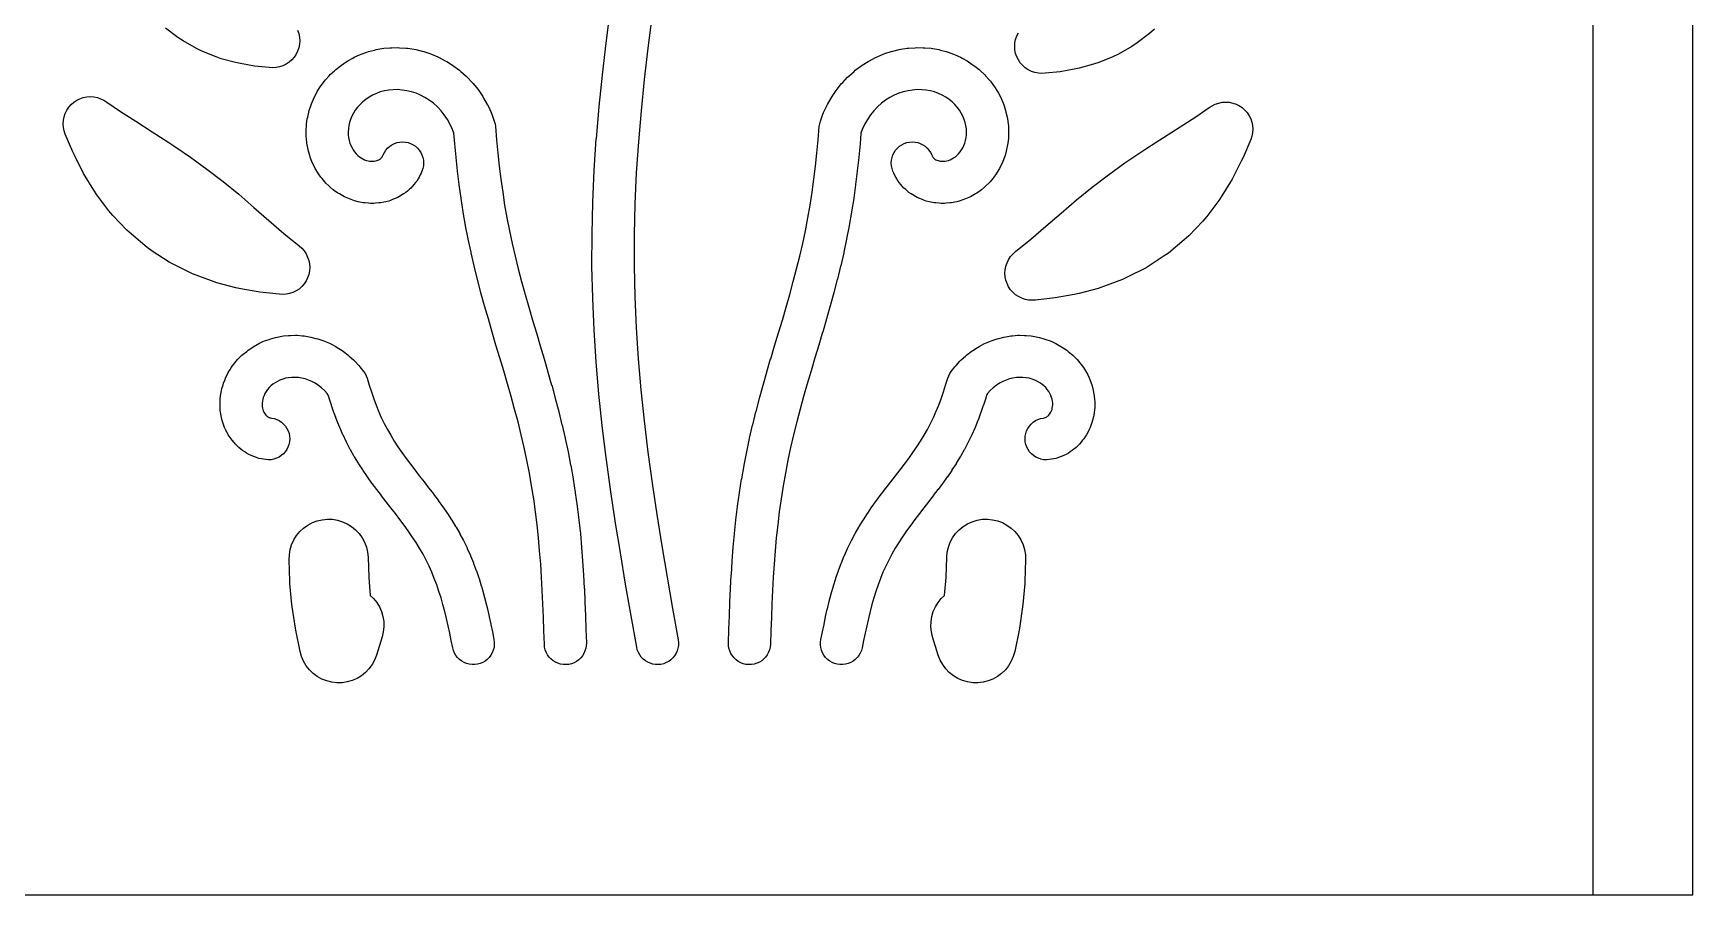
# Model space of a CAD drawing. Header units: inches. Extents: x 0 to 42.2, y -1.9 to 14.
# Drawn here: x 29.63 to 42.25, y 0 to 6.55 of the extents above; entities that cross this region are included whole.
import ezdxf

# ---------------------------------------------------------------- set-up
doc = ezdxf.new("R2010")
doc.units = ezdxf.units.IN
doc.header["$MEASUREMENT"] = 0
for name, color, linetype in [('CUT_INSIDE', 5, 'Continuous'), ('CUT_OUTSIDE', 1, 'Continuous'), ('POCKET_0.375', 4, 'Continuous')]:
    doc.layers.add(name, color=color, linetype=linetype)

msp = doc.modelspace()

# ---------------------------------------------------------------- linework, layer by layer
at = {"layer": 'CUT_INSIDE'}
for points in [[(34.332, 6.673), (34.302, 6.436), (34.274, 6.199), (34.25, 5.962), (34.23, 5.726), (34.214, 5.49), (34.203, 5.254), (34.198, 5.018), (34.197, 4.782), (34.202, 4.547), (34.213, 4.311), (34.228, 4.075), (34.248, 3.839), (34.273, 3.603), (34.302, 3.366), (34.335, 3.129), (34.37, 2.891), (34.408, 2.654), (34.449, 2.415), (34.49, 2.177), (34.532, 1.938), (34.535, 1.917), (34.534, 1.896), (34.531, 1.875), (34.525, 1.855), (34.517, 1.836), (34.506, 1.818), (34.493, 1.802), (34.478, 1.787), (34.461, 1.775), (34.442, 1.765), (34.423, 1.757), (34.402, 1.752), (34.382, 1.75), (34.361, 1.751), (34.34, 1.754), (34.32, 1.76), (34.301, 1.768), (34.283, 1.779), (34.267, 1.792), (34.252, 1.807), (34.24, 1.824), (34.23, 1.842), (34.222, 1.862), (34.217, 1.882), (34.175, 2.121), (34.175, 2.122), (34.133, 2.361), (34.133, 2.362), (34.093, 2.601), (34.093, 2.602), (34.054, 2.842), (34.054, 2.843), (34.018, 3.082), (34.018, 3.084), (33.985, 3.324), (33.985, 3.326), (33.955, 3.565), (33.955, 3.568), (33.93, 3.807), (33.93, 3.81), (33.909, 4.049), (33.909, 4.053), (33.893, 4.292), (33.893, 4.295), (33.883, 4.535), (33.883, 4.538), (33.877, 4.777), (33.877, 4.781), (33.878, 5.02), (33.878, 5.024), (33.883, 5.263), (33.883, 5.267), (33.894, 5.506), (33.895, 5.509), (33.91, 5.748), (33.911, 5.751), (33.931, 5.991), (33.931, 5.993), (33.956, 6.232), (33.956, 6.235), (33.984, 6.474), (33.984, 6.476), (34.015, 6.715)], [(31.638, 6.573), (31.647, 6.548), (31.652, 6.521), (31.654, 6.494), (31.652, 6.467), (31.647, 6.441), (31.638, 6.415), (31.626, 6.391), (31.611, 6.369), (31.594, 6.348), (31.573, 6.331), (31.551, 6.316), (31.527, 6.304), (31.501, 6.295), (31.475, 6.29), (31.448, 6.288), (31.421, 6.29), (31.311, 6.301), (31.204, 6.32), (31.166, 6.328), (31.058, 6.357), (31.018, 6.371), (30.911, 6.414), (30.87, 6.435), (30.768, 6.492), (30.728, 6.519), (30.634, 6.59)], [(38.155, 6.581), (38.118, 6.549), (38.023, 6.477), (37.983, 6.45), (37.881, 6.392), (37.839, 6.372), (37.732, 6.329), (37.691, 6.315), (37.582, 6.285), (37.545, 6.277), (37.437, 6.258), (37.325, 6.246), (37.299, 6.245), (37.272, 6.246), (37.245, 6.252), (37.22, 6.26), (37.195, 6.272), (37.173, 6.287), (37.153, 6.305), (37.135, 6.325), (37.12, 6.348), (37.108, 6.372), (37.099, 6.397), (37.094, 6.424), (37.092, 6.451), (37.094, 6.478), (37.099, 6.504), (37.108, 6.53), (37.12, 6.554)]]:
    msp.add_lwpolyline(points, dxfattribs=at)
for points in [[(33.831, 2.018), (33.835, 1.915), (33.834, 1.894), (33.831, 1.874), (33.824, 1.854), (33.816, 1.835), (33.805, 1.817), (33.792, 1.801), (33.776, 1.786), (33.759, 1.774), (33.741, 1.764), (33.721, 1.757), (33.701, 1.752), (33.68, 1.75), (33.659, 1.751), (33.638, 1.754), (33.618, 1.76), (33.599, 1.769), (33.582, 1.78), (33.565, 1.793), (33.551, 1.808), (33.539, 1.825), (33.529, 1.844), (33.522, 1.863), (33.517, 1.884), (33.515, 1.905), (33.511, 2.007), (33.508, 2.11), (33.504, 2.212), (33.499, 2.313), (33.493, 2.414), (33.487, 2.515), (33.479, 2.615), (33.47, 2.715), (33.46, 2.814), (33.448, 2.913), (33.434, 3.011), (33.418, 3.109), (33.401, 3.206), (33.382, 3.304), (33.361, 3.401), (33.339, 3.498), (33.315, 3.595), (33.289, 3.692), (33.262, 3.789), (33.235, 3.886), (33.206, 3.984), (33.177, 4.082), (33.147, 4.18), (33.147, 4.18), (33.118, 4.279), (33.118, 4.279), (33.089, 4.378), (33.089, 4.379), (33.06, 4.477), (33.06, 4.479), (33.033, 4.578), (33.032, 4.579), (33.006, 4.678), (33.006, 4.681), (32.981, 4.78), (32.98, 4.782), (32.958, 4.882), (32.957, 4.885), (32.936, 4.984), (32.935, 4.987), (32.916, 5.087), (32.915, 5.09), (32.898, 5.191), (32.897, 5.194), (32.882, 5.295), (32.881, 5.297), (32.867, 5.398), (32.867, 5.401), (32.855, 5.502), (32.854, 5.505), (32.844, 5.606), (32.843, 5.608), (32.834, 5.71), (32.834, 5.711), (32.826, 5.792), (32.816, 5.819), (32.799, 5.858), (32.778, 5.895), (32.754, 5.93), (32.729, 5.962), (32.701, 5.991), (32.671, 6.018), (32.64, 6.041), (32.607, 6.062), (32.573, 6.08), (32.539, 6.094), (32.504, 6.106), (32.469, 6.114), (32.434, 6.119), (32.399, 6.122), (32.364, 6.121), (32.331, 6.118), (32.298, 6.112), (32.267, 6.104), (32.237, 6.093), (32.208, 6.08), (32.182, 6.065), (32.157, 6.048), (32.134, 6.029), (32.113, 6.01), (32.094, 5.989), (32.077, 5.966), (32.063, 5.944), (32.051, 5.92), (32.041, 5.896), (32.034, 5.872), (32.028, 5.848), (32.025, 5.825), (32.023, 5.801), (32.024, 5.779), (32.026, 5.757), (32.031, 5.736), (32.036, 5.716), (32.044, 5.697), (32.052, 5.679), (32.062, 5.663), (32.072, 5.648), (32.084, 5.634), (32.096, 5.622), (32.109, 5.612), (32.122, 5.603), (32.135, 5.595), (32.148, 5.589), (32.161, 5.584), (32.174, 5.581), (32.187, 5.578), (32.199, 5.577), (32.21, 5.577), (32.221, 5.578), (32.231, 5.58), (32.241, 5.582), (32.249, 5.586), (32.256, 5.589), (32.263, 5.593), (32.269, 5.597), (32.273, 5.601), (32.277, 5.605), (32.28, 5.609), (32.283, 5.613), (32.284, 5.616), (32.288, 5.626), (32.298, 5.644), (32.309, 5.662), (32.323, 5.677), (32.339, 5.691), (32.356, 5.703), (32.375, 5.712), (32.395, 5.719), (32.415, 5.723), (32.436, 5.724), (32.457, 5.723), (32.478, 5.719), (32.497, 5.712), (32.516, 5.703), (32.534, 5.691), (32.549, 5.677), (32.563, 5.662), (32.575, 5.644), (32.584, 5.626), (32.591, 5.606), (32.595, 5.585), (32.596, 5.564), (32.595, 5.543), (32.591, 5.523), (32.584, 5.503), (32.577, 5.486), (32.571, 5.473), (32.562, 5.456), (32.554, 5.443), (32.544, 5.427), (32.535, 5.415), (32.523, 5.4), (32.513, 5.389), (32.499, 5.374), (32.488, 5.364), (32.473, 5.35), (32.461, 5.341), (32.444, 5.329), (32.432, 5.321), (32.413, 5.31), (32.4, 5.303), (32.379, 5.293), (32.366, 5.288), (32.344, 5.28), (32.331, 5.275), (32.308, 5.269), (32.294, 5.266), (32.27, 5.262), (32.256, 5.26), (32.231, 5.258), (32.217, 5.257), (32.192, 5.257), (32.178, 5.258), (32.152, 5.26), (32.138, 5.262), (32.111, 5.267), (32.098, 5.27), (32.072, 5.277), (32.058, 5.281), (32.032, 5.291), (32.019, 5.296), (31.994, 5.308), (31.981, 5.314), (31.956, 5.329), (31.945, 5.336), (31.92, 5.353), (31.909, 5.361), (31.886, 5.381), (31.876, 5.39), (31.854, 5.412), (31.845, 5.422), (31.824, 5.446), (31.816, 5.456), (31.797, 5.482), (31.79, 5.494), (31.773, 5.522), (31.767, 5.534), (31.752, 5.564), (31.747, 5.576), (31.735, 5.608), (31.731, 5.621), (31.721, 5.654), (31.718, 5.667), (31.711, 5.701), (31.709, 5.714), (31.705, 5.75), (31.704, 5.763), (31.703, 5.799), (31.704, 5.813), (31.706, 5.85), (31.707, 5.863), (31.712, 5.9), (31.715, 5.913), (31.723, 5.95), (31.727, 5.963), (31.738, 6), (31.743, 6.013), (31.758, 6.049), (31.764, 6.061), (31.782, 6.096), (31.788, 6.108), (31.81, 6.142), (31.817, 6.153), (31.842, 6.186), (31.85, 6.196), (31.878, 6.227), (31.887, 6.237), (31.918, 6.266), (31.928, 6.275), (31.961, 6.301), (31.972, 6.309), (32.008, 6.334), (32.019, 6.341), (32.058, 6.362), (32.069, 6.368), (32.11, 6.387), (32.122, 6.392), (32.165, 6.407), (32.177, 6.411), (32.222, 6.423), (32.235, 6.426), (32.28, 6.434), (32.293, 6.436), (32.34, 6.44), (32.353, 6.441), (32.401, 6.442), (32.414, 6.441), (32.462, 6.438), (32.475, 6.437), (32.524, 6.429), (32.537, 6.427), (32.585, 6.415), (32.597, 6.412), (32.645, 6.396), (32.657, 6.392), (32.704, 6.372), (32.716, 6.366), (32.761, 6.342), (32.773, 6.336), (32.816, 6.308), (32.827, 6.301), (32.869, 6.269), (32.879, 6.261), (32.919, 6.225), (32.928, 6.216), (32.965, 6.177), (32.974, 6.168), (33.008, 6.125), (33.016, 6.115), (33.046, 6.069), (33.053, 6.058), (33.081, 6.01), (33.087, 5.998), (33.11, 5.947), (33.115, 5.935), (33.134, 5.882), (33.14, 5.862), (33.143, 5.841), (33.152, 5.74), (33.162, 5.639), (33.172, 5.54), (33.184, 5.441), (33.198, 5.342), (33.213, 5.244), (33.23, 5.147), (33.249, 5.049), (33.27, 4.952), (33.292, 4.856), (33.316, 4.759), (33.341, 4.662), (33.368, 4.565), (33.396, 4.467), (33.425, 4.37), (33.454, 4.272), (33.483, 4.173), (33.483, 4.173), (33.513, 4.075), (33.513, 4.074), (33.542, 3.976), (33.542, 3.975), (33.57, 3.876), (33.571, 3.875), (33.598, 3.776), (33.598, 3.774), (33.624, 3.675), (33.625, 3.673), (33.649, 3.574), (33.65, 3.571), (33.673, 3.472), (33.674, 3.469), (33.695, 3.369), (33.696, 3.367), (33.715, 3.267), (33.716, 3.264), (33.734, 3.163), (33.734, 3.16), (33.75, 3.06), (33.75, 3.057), (33.765, 2.956), (33.765, 2.953), (33.777, 2.852), (33.778, 2.849), (33.789, 2.747), (33.789, 2.745), (33.798, 2.643), (33.798, 2.641), (33.806, 2.539), (33.806, 2.537), (33.813, 2.434), (33.813, 2.433), (33.818, 2.33), (33.819, 2.329), (33.823, 2.226), (33.823, 2.225), (33.827, 2.122), (33.827, 2.122), (33.831, 2.019)], [(35.238, 2.007), (35.235, 1.905), (35.233, 1.884), (35.228, 1.863), (35.22, 1.844), (35.21, 1.825), (35.198, 1.808), (35.184, 1.793), (35.168, 1.78), (35.15, 1.769), (35.131, 1.76), (35.111, 1.754), (35.09, 1.751), (35.069, 1.75), (35.048, 1.752), (35.028, 1.757), (35.009, 1.764), (34.99, 1.774), (34.973, 1.786), (34.958, 1.801), (34.945, 1.817), (34.933, 1.835), (34.925, 1.854), (34.919, 1.874), (34.915, 1.894), (34.915, 1.915), (34.918, 2.018), (34.918, 2.019), (34.922, 2.122), (34.922, 2.122), (34.926, 2.225), (34.926, 2.226), (34.931, 2.329), (34.931, 2.33), (34.936, 2.433), (34.937, 2.434), (34.943, 2.537), (34.943, 2.539), (34.951, 2.641), (34.951, 2.643), (34.961, 2.745), (34.961, 2.747), (34.972, 2.849), (34.972, 2.852), (34.984, 2.953), (34.985, 2.956), (34.999, 3.057), (34.999, 3.06), (35.015, 3.16), (35.016, 3.163), (35.034, 3.264), (35.034, 3.267), (35.054, 3.367), (35.054, 3.369), (35.076, 3.469), (35.076, 3.472), (35.099, 3.571), (35.1, 3.574), (35.124, 3.673), (35.125, 3.675), (35.151, 3.774), (35.151, 3.776), (35.179, 3.875), (35.179, 3.876), (35.207, 3.975), (35.208, 3.976), (35.236, 4.074), (35.237, 4.075), (35.266, 4.173), (35.266, 4.173), (35.295, 4.272), (35.325, 4.37), (35.353, 4.467), (35.381, 4.565), (35.408, 4.662), (35.433, 4.759), (35.457, 4.856), (35.48, 4.952), (35.5, 5.049), (35.519, 5.147), (35.536, 5.244), (35.551, 5.342), (35.565, 5.441), (35.577, 5.54), (35.588, 5.639), (35.597, 5.74), (35.606, 5.841), (35.609, 5.862), (35.615, 5.882), (35.634, 5.935), (35.639, 5.947), (35.663, 5.998), (35.669, 6.01), (35.696, 6.058), (35.703, 6.069), (35.734, 6.115), (35.741, 6.125), (35.775, 6.168), (35.784, 6.177), (35.821, 6.216), (35.831, 6.225), (35.87, 6.261), (35.88, 6.269), (35.922, 6.301), (35.933, 6.308), (35.977, 6.336), (35.988, 6.342), (36.034, 6.366), (36.046, 6.372), (36.092, 6.392), (36.105, 6.396), (36.152, 6.412), (36.165, 6.415), (36.213, 6.427), (36.226, 6.429), (36.274, 6.437), (36.287, 6.438), (36.335, 6.441), (36.348, 6.442), (36.396, 6.441), (36.409, 6.44), (36.456, 6.436), (36.469, 6.434), (36.515, 6.426), (36.528, 6.423), (36.572, 6.411), (36.585, 6.407), (36.627, 6.392), (36.639, 6.387), (36.68, 6.368), (36.692, 6.362), (36.73, 6.341), (36.741, 6.334), (36.777, 6.309), (36.788, 6.301), (36.821, 6.275), (36.831, 6.266), (36.862, 6.237), (36.871, 6.227), (36.899, 6.196), (36.907, 6.186), (36.932, 6.153), (36.939, 6.142), (36.961, 6.108), (36.968, 6.096), (36.986, 6.061), (36.991, 6.049), (37.006, 6.013), (37.011, 6), (37.023, 5.963), (37.026, 5.95), (37.035, 5.913), (37.037, 5.9), (37.042, 5.863), (37.044, 5.85), (37.046, 5.813), (37.046, 5.799), (37.045, 5.763), (37.044, 5.75), (37.04, 5.714), (37.038, 5.701), (37.031, 5.667), (37.028, 5.654), (37.019, 5.621), (37.014, 5.608), (37.002, 5.576), (36.997, 5.564), (36.982, 5.534), (36.976, 5.522), (36.959, 5.494), (36.952, 5.482), (36.933, 5.456), (36.925, 5.446), (36.905, 5.422), (36.895, 5.412), (36.873, 5.39), (36.863, 5.381), (36.84, 5.361), (36.829, 5.353), (36.805, 5.336), (36.793, 5.329), (36.768, 5.314), (36.756, 5.308), (36.73, 5.296), (36.717, 5.291), (36.691, 5.281), (36.678, 5.277), (36.651, 5.27), (36.638, 5.267), (36.612, 5.262), (36.598, 5.26), (36.572, 5.258), (36.558, 5.257), (36.532, 5.257), (36.518, 5.258), (36.493, 5.26), (36.479, 5.262), (36.455, 5.266), (36.441, 5.269), (36.419, 5.275), (36.405, 5.28), (36.383, 5.288), (36.37, 5.293), (36.35, 5.303), (36.337, 5.31), (36.318, 5.321), (36.306, 5.329), (36.288, 5.341), (36.277, 5.35), (36.261, 5.364), (36.25, 5.374), (36.236, 5.389), (36.227, 5.4), (36.214, 5.415), (36.206, 5.427), (36.195, 5.443), (36.187, 5.456), (36.179, 5.473), (36.172, 5.486), (36.165, 5.503), (36.159, 5.523), (36.154, 5.543), (36.153, 5.564), (36.154, 5.585), (36.159, 5.606), (36.165, 5.626), (36.175, 5.644), (36.186, 5.662), (36.2, 5.677), (36.216, 5.691), (36.233, 5.703), (36.252, 5.712), (36.272, 5.719), (36.292, 5.723), (36.313, 5.724), (36.334, 5.723), (36.355, 5.719), (36.374, 5.712), (36.393, 5.703), (36.41, 5.691), (36.426, 5.677), (36.44, 5.662), (36.452, 5.644), (36.461, 5.626), (36.465, 5.616), (36.467, 5.613), (36.469, 5.609), (36.472, 5.605), (36.476, 5.601), (36.481, 5.597), (36.486, 5.593), (36.493, 5.589), (36.5, 5.586), (36.509, 5.582), (36.518, 5.58), (36.528, 5.578), (36.539, 5.577), (36.55, 5.577), (36.562, 5.578), (36.575, 5.581), (36.588, 5.584), (36.601, 5.589), (36.614, 5.595), (36.627, 5.603), (36.641, 5.612), (36.653, 5.622), (36.665, 5.634), (36.677, 5.648), (36.688, 5.663), (36.697, 5.679), (36.706, 5.697), (36.713, 5.716), (36.719, 5.736), (36.723, 5.757), (36.725, 5.779), (36.726, 5.801), (36.725, 5.825), (36.721, 5.848), (36.716, 5.872), (36.708, 5.896), (36.698, 5.92), (36.686, 5.944), (36.672, 5.966), (36.655, 5.989), (36.637, 6.01), (36.616, 6.029), (36.593, 6.048), (36.568, 6.065), (36.541, 6.08), (36.513, 6.093), (36.483, 6.104), (36.451, 6.112), (36.419, 6.118), (36.385, 6.121), (36.351, 6.122), (36.316, 6.119), (36.281, 6.114), (36.245, 6.106), (36.21, 6.094), (36.176, 6.08), (36.142, 6.062), (36.11, 6.041), (36.078, 6.018), (36.049, 5.991), (36.021, 5.962), (35.995, 5.93), (35.972, 5.895), (35.951, 5.858), (35.933, 5.819), (35.923, 5.792), (35.916, 5.711), (35.916, 5.71), (35.906, 5.608), (35.906, 5.606), (35.895, 5.505), (35.895, 5.502), (35.882, 5.401), (35.882, 5.398), (35.868, 5.297), (35.868, 5.295), (35.852, 5.194), (35.852, 5.191), (35.834, 5.09), (35.834, 5.087), (35.814, 4.987), (35.814, 4.984), (35.792, 4.885), (35.792, 4.882), (35.769, 4.782), (35.768, 4.78), (35.744, 4.681), (35.743, 4.678), (35.717, 4.579), (35.717, 4.578), (35.689, 4.479), (35.689, 4.477), (35.661, 4.379), (35.66, 4.378), (35.632, 4.279), (35.631, 4.279), (35.602, 4.18), (35.602, 4.18), (35.573, 4.082), (35.543, 3.984), (35.515, 3.886), (35.487, 3.789), (35.46, 3.692), (35.435, 3.595), (35.411, 3.498), (35.388, 3.401), (35.367, 3.304), (35.348, 3.206), (35.331, 3.109), (35.316, 3.011), (35.302, 2.913), (35.29, 2.814), (35.279, 2.715), (35.27, 2.615), (35.262, 2.515), (35.256, 2.414), (35.25, 2.313), (35.246, 2.212), (35.242, 2.11)], [(31.603, 4.58), (31.577, 4.571), (31.551, 4.566), (31.524, 4.564), (31.497, 4.566), (31.35, 4.582), (31.206, 4.608), (31.168, 4.616), (31.023, 4.654), (30.983, 4.668), (30.84, 4.721), (30.799, 4.742), (30.661, 4.811), (30.533, 4.895), (30.493, 4.922), (30.375, 5.022), (30.339, 5.054), (30.233, 5.165), (30.203, 5.2), (30.112, 5.321), (30.088, 5.357), (30.011, 5.484), (29.943, 5.619), (29.929, 5.648), (29.871, 5.783), (29.862, 5.809), (29.857, 5.835), (29.855, 5.862), (29.857, 5.889), (29.862, 5.916), (29.871, 5.941), (29.883, 5.965), (29.898, 5.988), (29.916, 6.008), (29.936, 6.026), (29.958, 6.041), (29.983, 6.053), (30.008, 6.062), (30.035, 6.067), (30.062, 6.069), (30.088, 6.067), (30.115, 6.062), (30.14, 6.053), (30.165, 6.041), (30.187, 6.026), (30.29, 5.956), (30.408, 5.881), (30.533, 5.802), (30.659, 5.72), (30.697, 5.694), (30.824, 5.608), (30.949, 5.517), (31.071, 5.424), (31.19, 5.326), (31.306, 5.227), (31.42, 5.127), (31.534, 5.029), (31.649, 4.934), (31.67, 4.916), (31.688, 4.896), (31.703, 4.873), (31.714, 4.849), (31.723, 4.823), (31.728, 4.797), (31.73, 4.77), (31.728, 4.743), (31.723, 4.717), (31.714, 4.691), (31.703, 4.667), (31.688, 4.645), (31.67, 4.624), (31.649, 4.606), (31.627, 4.591)], [(38.261, 4.879), (38.221, 4.852), (38.092, 4.767), (37.953, 4.698), (37.912, 4.678), (37.768, 4.624), (37.728, 4.611), (37.582, 4.572), (37.545, 4.565), (37.4, 4.539), (37.251, 4.522), (37.224, 4.52), (37.198, 4.522), (37.171, 4.527), (37.146, 4.536), (37.121, 4.548), (37.099, 4.563), (37.079, 4.581), (37.061, 4.601), (37.046, 4.623), (37.034, 4.647), (37.025, 4.673), (37.02, 4.699), (37.018, 4.726), (37.02, 4.753), (37.025, 4.78), (37.034, 4.805), (37.046, 4.829), (37.061, 4.852), (37.079, 4.872), (37.099, 4.89), (37.215, 4.985), (37.33, 5.083), (37.445, 5.183), (37.562, 5.283), (37.682, 5.38), (37.805, 5.474), (37.93, 5.565), (38.058, 5.652), (38.097, 5.677), (38.224, 5.759), (38.35, 5.839), (38.469, 5.915), (38.572, 5.985), (38.594, 6), (38.618, 6.012), (38.644, 6.02), (38.67, 6.026), (38.697, 6.027), (38.724, 6.026), (38.751, 6.02), (38.776, 6.012), (38.801, 6), (38.823, 5.985), (38.843, 5.967), (38.861, 5.947), (38.876, 5.924), (38.888, 5.9), (38.897, 5.875), (38.902, 5.848), (38.904, 5.821), (38.902, 5.794), (38.897, 5.768), (38.888, 5.742), (38.83, 5.606), (38.815, 5.577), (38.747, 5.442), (38.668, 5.314), (38.645, 5.279), (38.553, 5.157), (38.522, 5.123), (38.416, 5.011), (38.38, 4.979)], [(33.12, 1.999), (33.131, 1.942), (33.134, 1.921), (33.134, 1.9), (33.132, 1.88), (33.126, 1.859), (33.119, 1.84), (33.108, 1.822), (33.096, 1.805), (33.081, 1.79), (33.064, 1.777), (33.046, 1.767), (33.027, 1.759), (33.007, 1.753), (32.986, 1.75), (32.965, 1.75), (32.944, 1.753), (32.924, 1.758), (32.905, 1.766), (32.887, 1.776), (32.87, 1.789), (32.855, 1.804), (32.842, 1.82), (32.832, 1.838), (32.823, 1.858), (32.818, 1.878), (32.806, 1.934), (32.795, 1.99), (32.783, 2.046), (32.77, 2.1), (32.757, 2.153), (32.744, 2.206), (32.729, 2.257), (32.713, 2.307), (32.697, 2.357), (32.678, 2.405), (32.659, 2.452), (32.638, 2.499), (32.616, 2.545), (32.592, 2.59), (32.566, 2.635), (32.539, 2.679), (32.51, 2.723), (32.48, 2.767), (32.449, 2.81), (32.416, 2.854), (32.382, 2.899), (32.347, 2.943), (32.312, 2.989), (32.312, 2.989), (32.277, 3.034), (32.276, 3.035), (32.241, 3.081), (32.24, 3.082), (32.206, 3.128), (32.204, 3.13), (32.171, 3.177), (32.169, 3.179), (32.137, 3.226), (32.134, 3.23), (32.103, 3.277), (32.101, 3.281), (32.071, 3.329), (32.069, 3.333), (32.041, 3.382), (32.039, 3.387), (32.012, 3.437), (32.01, 3.442), (31.986, 3.492), (31.983, 3.497), (31.961, 3.549), (31.959, 3.553), (31.937, 3.605), (31.936, 3.61), (31.916, 3.663), (31.915, 3.667), (31.896, 3.72), (31.895, 3.723), (31.878, 3.777), (31.877, 3.779), (31.869, 3.805), (31.864, 3.812), (31.843, 3.835), (31.821, 3.855), (31.797, 3.873), (31.773, 3.889), (31.747, 3.902), (31.722, 3.913), (31.696, 3.922), (31.67, 3.928), (31.645, 3.932), (31.619, 3.934), (31.594, 3.934), (31.57, 3.931), (31.547, 3.927), (31.525, 3.921), (31.504, 3.913), (31.485, 3.904), (31.467, 3.893), (31.45, 3.882), (31.435, 3.869), (31.421, 3.856), (31.409, 3.842), (31.399, 3.827), (31.39, 3.812), (31.383, 3.797), (31.377, 3.782), (31.373, 3.768), (31.37, 3.753), (31.368, 3.739), (31.368, 3.726), (31.369, 3.713), (31.371, 3.701), (31.374, 3.69), (31.377, 3.679), (31.382, 3.67), (31.386, 3.661), (31.391, 3.654), (31.397, 3.648), (31.402, 3.642), (31.407, 3.638), (31.413, 3.634), (31.418, 3.631), (31.422, 3.629), (31.426, 3.628), (31.43, 3.627), (31.44, 3.625), (31.461, 3.621), (31.48, 3.614), (31.499, 3.605), (31.516, 3.593), (31.532, 3.579), (31.546, 3.563), (31.557, 3.546), (31.566, 3.527), (31.573, 3.507), (31.577, 3.486), (31.578, 3.466), (31.576, 3.445), (31.572, 3.424), (31.565, 3.404), (31.556, 3.386), (31.544, 3.368), (31.53, 3.353), (31.514, 3.339), (31.497, 3.328), (31.478, 3.319), (31.458, 3.312), (31.437, 3.308), (31.416, 3.307), (31.396, 3.309), (31.378, 3.311), (31.363, 3.314), (31.344, 3.318), (31.33, 3.323), (31.312, 3.329), (31.298, 3.334), (31.28, 3.342), (31.266, 3.349), (31.249, 3.359), (31.236, 3.367), (31.219, 3.379), (31.207, 3.388), (31.191, 3.402), (31.18, 3.412), (31.165, 3.427), (31.155, 3.438), (31.14, 3.456), (31.132, 3.467), (31.118, 3.486), (31.111, 3.498), (31.099, 3.519), (31.093, 3.532), (31.083, 3.554), (31.077, 3.567), (31.069, 3.591), (31.065, 3.605), (31.059, 3.63), (31.056, 3.643), (31.052, 3.669), (31.05, 3.683), (31.048, 3.71), (31.048, 3.724), (31.049, 3.751), (31.049, 3.765), (31.052, 3.793), (31.054, 3.807), (31.06, 3.835), (31.063, 3.849), (31.071, 3.877), (31.075, 3.89), (31.086, 3.918), (31.091, 3.93), (31.105, 3.958), (31.111, 3.97), (31.127, 3.996), (31.134, 4.008), (31.153, 4.034), (31.161, 4.044), (31.182, 4.069), (31.192, 4.079), (31.215, 4.102), (31.225, 4.111), (31.251, 4.132), (31.262, 4.141), (31.29, 4.16), (31.301, 4.167), (31.331, 4.185), (31.343, 4.191), (31.375, 4.206), (31.387, 4.211), (31.421, 4.223), (31.434, 4.228), (31.469, 4.237), (31.482, 4.24), (31.519, 4.247), (31.532, 4.249), (31.569, 4.253), (31.583, 4.253), (31.621, 4.254), (31.635, 4.254), (31.673, 4.251), (31.687, 4.249), (31.726, 4.243), (31.739, 4.241), (31.778, 4.231), (31.791, 4.228), (31.829, 4.215), (31.842, 4.21), (31.88, 4.194), (31.892, 4.188), (31.929, 4.168), (31.94, 4.162), (31.976, 4.139), (31.987, 4.131), (32.021, 4.105), (32.031, 4.096), (32.064, 4.067), (32.073, 4.057), (32.103, 4.025), (32.112, 4.015), (32.139, 3.979), (32.151, 3.963), (32.16, 3.946), (32.167, 3.927), (32.183, 3.874), (32.199, 3.823), (32.217, 3.772), (32.235, 3.724), (32.254, 3.676), (32.275, 3.629), (32.297, 3.583), (32.321, 3.538), (32.346, 3.494), (32.373, 3.45), (32.401, 3.406), (32.431, 3.362), (32.463, 3.318), (32.496, 3.274), (32.53, 3.23), (32.564, 3.185), (32.6, 3.14), (32.6, 3.14), (32.635, 3.094), (32.636, 3.093), (32.671, 3.048), (32.672, 3.046), (32.706, 3), (32.708, 2.998), (32.741, 2.952), (32.743, 2.949), (32.775, 2.902), (32.777, 2.899), (32.808, 2.852), (32.811, 2.848), (32.84, 2.8), (32.843, 2.796), (32.871, 2.747), (32.873, 2.742), (32.899, 2.693), (32.902, 2.688), (32.927, 2.637), (32.929, 2.633), (32.952, 2.581), (32.954, 2.577), (32.975, 2.524), (32.977, 2.52), (32.997, 2.467), (32.999, 2.462), (33.017, 2.409), (33.018, 2.405), (33.035, 2.35), (33.036, 2.347), (33.052, 2.292), (33.053, 2.288), (33.067, 2.233), (33.068, 2.23), (33.082, 2.174), (33.082, 2.172), (33.095, 2.116), (33.095, 2.114), (33.108, 2.057), (33.108, 2.056), (33.12, 2)], [(35.943, 1.934), (35.931, 1.878), (35.926, 1.858), (35.918, 1.838), (35.907, 1.82), (35.894, 1.804), (35.879, 1.789), (35.863, 1.776), (35.845, 1.766), (35.825, 1.758), (35.805, 1.753), (35.784, 1.75), (35.763, 1.75), (35.743, 1.753), (35.722, 1.759), (35.703, 1.767), (35.685, 1.777), (35.668, 1.79), (35.654, 1.805), (35.641, 1.822), (35.631, 1.84), (35.623, 1.859), (35.618, 1.88), (35.615, 1.9), (35.615, 1.921), (35.618, 1.942), (35.63, 1.999), (35.63, 2), (35.642, 2.056), (35.642, 2.057), (35.654, 2.114), (35.654, 2.116), (35.667, 2.172), (35.668, 2.174), (35.681, 2.23), (35.682, 2.233), (35.696, 2.288), (35.697, 2.292), (35.713, 2.347), (35.714, 2.35), (35.731, 2.405), (35.732, 2.409), (35.751, 2.462), (35.752, 2.467), (35.772, 2.52), (35.774, 2.524), (35.795, 2.577), (35.797, 2.581), (35.821, 2.633), (35.823, 2.637), (35.848, 2.688), (35.85, 2.693), (35.876, 2.742), (35.879, 2.747), (35.907, 2.796), (35.909, 2.8), (35.939, 2.848), (35.941, 2.852), (35.972, 2.899), (35.974, 2.902), (36.006, 2.949), (36.008, 2.952), (36.042, 2.998), (36.043, 3), (36.077, 3.046), (36.079, 3.048), (36.113, 3.093), (36.114, 3.094), (36.149, 3.14), (36.15, 3.14), (36.185, 3.185), (36.22, 3.23), (36.254, 3.274), (36.286, 3.318), (36.318, 3.362), (36.348, 3.406), (36.377, 3.45), (36.403, 3.494), (36.429, 3.538), (36.452, 3.583), (36.475, 3.629), (36.495, 3.676), (36.515, 3.724), (36.533, 3.772), (36.55, 3.823), (36.566, 3.874), (36.583, 3.927), (36.59, 3.946), (36.599, 3.963), (36.61, 3.979), (36.638, 4.015), (36.646, 4.025), (36.676, 4.057), (36.686, 4.067), (36.718, 4.096), (36.728, 4.105), (36.762, 4.131), (36.773, 4.139), (36.809, 4.162), (36.821, 4.168), (36.858, 4.188), (36.87, 4.194), (36.908, 4.21), (36.92, 4.215), (36.959, 4.228), (36.972, 4.231), (37.01, 4.241), (37.024, 4.243), (37.063, 4.249), (37.076, 4.251), (37.115, 4.254), (37.128, 4.254), (37.166, 4.253), (37.18, 4.253), (37.217, 4.249), (37.231, 4.247), (37.267, 4.24), (37.28, 4.237), (37.315, 4.228), (37.328, 4.223), (37.362, 4.211), (37.374, 4.206), (37.406, 4.191), (37.418, 4.185), (37.448, 4.167), (37.46, 4.16), (37.488, 4.141), (37.499, 4.132), (37.524, 4.111), (37.534, 4.102), (37.558, 4.079), (37.567, 4.069), (37.588, 4.044), (37.596, 4.034), (37.615, 4.008), (37.622, 3.996), (37.638, 3.97), (37.645, 3.958), (37.658, 3.93), (37.663, 3.918), (37.674, 3.89), (37.678, 3.877), (37.686, 3.849), (37.69, 3.835), (37.695, 3.807), (37.697, 3.793), (37.7, 3.765), (37.701, 3.751), (37.701, 3.724), (37.701, 3.71), (37.699, 3.683), (37.697, 3.669), (37.693, 3.643), (37.69, 3.63), (37.684, 3.605), (37.68, 3.591), (37.672, 3.567), (37.667, 3.554), (37.657, 3.532), (37.65, 3.519), (37.638, 3.498), (37.631, 3.486), (37.618, 3.467), (37.609, 3.456), (37.595, 3.438), (37.585, 3.427), (37.569, 3.412), (37.559, 3.402), (37.542, 3.388), (37.53, 3.379), (37.513, 3.367), (37.501, 3.359), (37.483, 3.349), (37.47, 3.342), (37.452, 3.334), (37.438, 3.329), (37.419, 3.323), (37.405, 3.318), (37.387, 3.314), (37.372, 3.311), (37.354, 3.309), (37.333, 3.307), (37.312, 3.308), (37.292, 3.312), (37.272, 3.319), (37.253, 3.328), (37.235, 3.339), (37.219, 3.353), (37.205, 3.368), (37.194, 3.386), (37.184, 3.404), (37.177, 3.424), (37.173, 3.445), (37.171, 3.466), (37.173, 3.486), (37.177, 3.507), (37.183, 3.527), (37.192, 3.546), (37.204, 3.563), (37.217, 3.579), (37.233, 3.593), (37.25, 3.605), (37.269, 3.614), (37.289, 3.621), (37.309, 3.625), (37.32, 3.627), (37.323, 3.628), (37.327, 3.629), (37.332, 3.631), (37.337, 3.634), (37.342, 3.638), (37.347, 3.642), (37.353, 3.648), (37.358, 3.654), (37.363, 3.661), (37.368, 3.67), (37.372, 3.679), (37.376, 3.69), (37.378, 3.701), (37.38, 3.713), (37.381, 3.726), (37.381, 3.739), (37.38, 3.753), (37.377, 3.768), (37.373, 3.782), (37.367, 3.797), (37.36, 3.812), (37.351, 3.827), (37.34, 3.842), (37.328, 3.856), (37.315, 3.869), (37.299, 3.882), (37.283, 3.893), (37.265, 3.904), (37.245, 3.913), (37.224, 3.921), (37.202, 3.927), (37.179, 3.931), (37.155, 3.934), (37.13, 3.934), (37.105, 3.932), (37.079, 3.928), (37.053, 3.922), (37.027, 3.913), (37.002, 3.902), (36.977, 3.889), (36.952, 3.873), (36.929, 3.855), (36.906, 3.835), (36.885, 3.812), (36.88, 3.805), (36.872, 3.779), (36.872, 3.777), (36.854, 3.723), (36.853, 3.72), (36.835, 3.667), (36.833, 3.663), (36.814, 3.61), (36.812, 3.605), (36.791, 3.553), (36.789, 3.549), (36.766, 3.497), (36.764, 3.492), (36.739, 3.442), (36.737, 3.437), (36.711, 3.387), (36.708, 3.382), (36.68, 3.333), (36.678, 3.329), (36.648, 3.281), (36.646, 3.277), (36.615, 3.23), (36.613, 3.226), (36.581, 3.179), (36.579, 3.177), (36.545, 3.13), (36.544, 3.128), (36.509, 3.082), (36.508, 3.081), (36.473, 3.035), (36.473, 3.034), (36.437, 2.989), (36.437, 2.989), (36.402, 2.943), (36.367, 2.899), (36.333, 2.854), (36.301, 2.81), (36.269, 2.767), (36.239, 2.723), (36.21, 2.679), (36.183, 2.635), (36.158, 2.59), (36.134, 2.545), (36.111, 2.499), (36.09, 2.452), (36.071, 2.405), (36.053, 2.357), (36.036, 2.307), (36.02, 2.257), (36.006, 2.206), (35.992, 2.153), (35.979, 2.1), (35.967, 2.046), (35.955, 1.99)], [(32.215, 2.253), (32.24, 2.223), (32.26, 2.189), (32.276, 2.154), (32.287, 2.116), (32.293, 2.077), (32.294, 2.038), (32.29, 1.999), (32.281, 1.961), (32.238, 1.822), (32.224, 1.785), (32.205, 1.751), (32.181, 1.719), (32.154, 1.69), (32.123, 1.665), (32.09, 1.645), (32.053, 1.629), (32.016, 1.618), (31.977, 1.612), (31.937, 1.612), (31.898, 1.616), (31.86, 1.626), (31.823, 1.64), (31.788, 1.659), (31.757, 1.683), (31.728, 1.711), (31.704, 1.742), (31.684, 1.776), (31.668, 1.812), (31.658, 1.85), (31.624, 2.011), (31.621, 2.028), (31.597, 2.189), (31.595, 2.207), (31.58, 2.368), (31.579, 2.385), (31.574, 2.547), (31.576, 2.586), (31.582, 2.625), (31.593, 2.662), (31.61, 2.698), (31.63, 2.731), (31.655, 2.762), (31.684, 2.788), (31.716, 2.811), (31.751, 2.83), (31.787, 2.843), (31.825, 2.852), (31.865, 2.856), (31.904, 2.855), (31.942, 2.848), (31.98, 2.837), (32.016, 2.821), (32.049, 2.8), (32.079, 2.775), (32.106, 2.746), (32.129, 2.714), (32.147, 2.68), (32.161, 2.643), (32.17, 2.605), (32.174, 2.566), (32.179, 2.413), (32.191, 2.276)], [(36.558, 2.276), (36.571, 2.413), (36.575, 2.566), (36.579, 2.605), (36.588, 2.643), (36.602, 2.68), (36.62, 2.714), (36.643, 2.746), (36.67, 2.775), (36.7, 2.8), (36.734, 2.821), (36.769, 2.837), (36.807, 2.848), (36.846, 2.855), (36.885, 2.856), (36.924, 2.852), (36.962, 2.843), (36.999, 2.83), (37.033, 2.811), (37.065, 2.788), (37.094, 2.762), (37.119, 2.731), (37.14, 2.698), (37.156, 2.662), (37.167, 2.625), (37.174, 2.586), (37.175, 2.547), (37.17, 2.385), (37.169, 2.368), (37.154, 2.207), (37.152, 2.189), (37.128, 2.028), (37.125, 2.011), (37.092, 1.85), (37.081, 1.812), (37.065, 1.776), (37.045, 1.742), (37.021, 1.711), (36.993, 1.683), (36.961, 1.659), (36.927, 1.64), (36.89, 1.626), (36.852, 1.616), (36.812, 1.612), (36.773, 1.612), (36.734, 1.618), (36.696, 1.629), (36.66, 1.645), (36.626, 1.665), (36.595, 1.69), (36.568, 1.719), (36.545, 1.751), (36.526, 1.785), (36.511, 1.822), (36.468, 1.961), (36.459, 1.999), (36.455, 2.038), (36.456, 2.077), (36.462, 2.116), (36.473, 2.154), (36.489, 2.189), (36.51, 2.223), (36.534, 2.253)]]:
    msp.add_lwpolyline(points, close=True, dxfattribs=at)
at = {"layer": 'CUT_OUTSIDE'}
msp.add_lwpolyline([(2.25, 0), (42.25, 0), (42.25, 14), (11.25, 14)], dxfattribs=at)
at = {"layer": 'POCKET_0.375'}
msp.add_lwpolyline([(41.49, 13.069), (41.49, 0), (42.25, 0), (42.25, 13.269)], dxfattribs=at)

doc.saveas('drawing.dxf')
